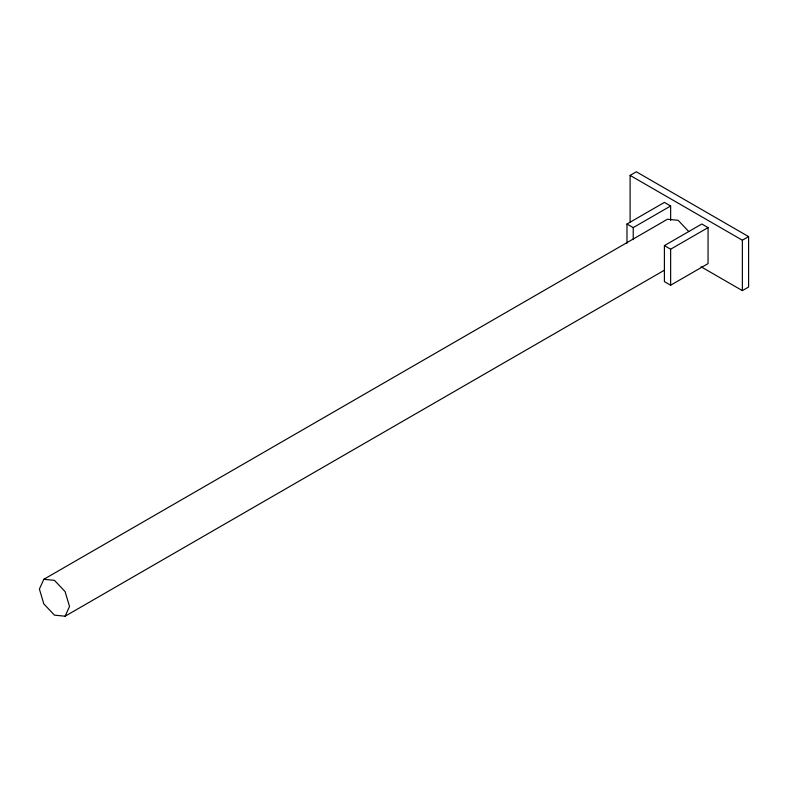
<?xml version="1.0" encoding="UTF-8"?>
<svg xmlns="http://www.w3.org/2000/svg" width="788" height="788" viewBox="0 0 788 788"><rect width="100%" height="100%" fill="white"/><g stroke="black" fill="none" stroke-linecap="round" stroke-linejoin="round"><path stroke-width="1.18" d="M688.771 231.544L678.123 220.295L667.475 219.241L43.813 579.308L39.4 589.06L43.813 603.904L54.461 615.152L65.108 616.206L664.254 270.294M65.108 616.206L69.521 606.455L65.108 591.611L54.461 580.362L43.813 579.308M630.105 222.118L630.105 175.399L636.34 171.794L748.6 236.607L748.6 287.019L742.365 290.614L701.064 266.777M626.982 243.206L626.982 224.009L664.402 202.398L670.637 206.003L670.637 220.404M626.982 224.009L633.227 227.604L670.637 206.003M664.402 245.61L701.822 224.009L708.057 227.604L708.057 263.616L670.637 285.217L664.402 281.621L664.402 245.61L670.637 249.215L708.057 227.604M630.105 175.399L742.365 240.212L748.6 236.607M742.365 240.212L742.365 290.614M670.637 249.215L670.637 285.217M633.227 227.604L633.227 239.611"/></g></svg>
